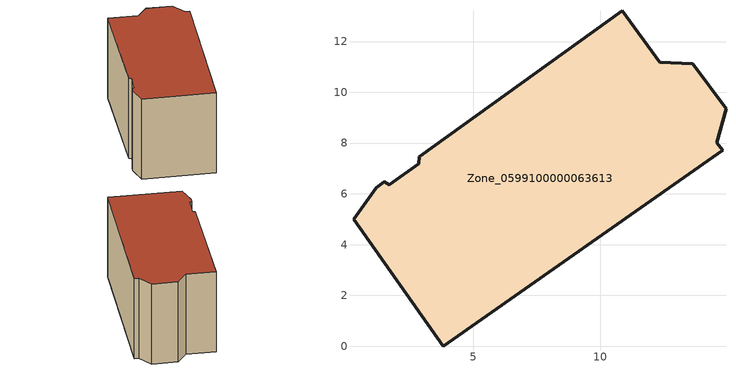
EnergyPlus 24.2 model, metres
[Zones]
Zone_0599100000063613
 floor ground (C_G): 2.85,7.18 2.87,7.46 10.88,13.21 12.35,11.18 13.65,11.13 14.96,9.35 14.6,8.01 14.83,7.72 3.82,0 0.28,5 1.18,6.25 1.49,6.47 1.7,6.36 z0
 wall outside (C_F): 0.28,5 3.82,0 14.83,7.72 14.6,8.01 14.96,9.35 13.65,11.13 12.35,11.18 10.88,13.21 2.87,7.46 2.85,7.18 1.7,6.36 1.49,6.47 1.18,6.25 0.28,5 z0:7.52
 roof outside (C_R): 2.87,7.46 2.85,7.18 1.7,6.36 1.49,6.47 1.18,6.25 0.28,5 3.82,0 14.83,7.72 14.6,8.01 14.96,9.35 13.65,11.13 12.35,11.18 10.88,13.21 z7.52
[BUILDING]
Pand.0599100000063613: North Axis=0; Terrain=City; Loads Convergence Tolerance Value=0.04; Temperature Convergence Tolerance Value=0.4; Solar Distribution=FullExterior; Maximum Number of Warmup Days=25; Minimum Number of Warmup Days=1
[Site:Location]
Rotterdam.The.Hague.AP_ZH_NLD Design_Conditions: Latitude=51.96; Longitude=4.45; Time Zone=1; Elevation=-4.5
[SITE:GROUNDTEMPERATURE:BUILDINGSURFACE]
18, 18, 18, 18, 18, 18, 18, 18, 18, 18, 18, 18
[MATERIAL] Thermal Absorptance=0.9; Solar Absorptance=0.7; Visible Absorptance=0.7
Name | Roughness | Thickness | Conductivity | Density | Specific Heat
G.D.1965 | MediumSmooth | 0.15 | 1 | 540 | 1210
F.D.1965 | Rough | 0.3 | 0.857143 | 1920 | 840
R.D.1965 | MediumRough | 0.2 | 0.08 | 1500 | 1000
[CONSTRUCTION]
C_G: G.D.1965
C_F: F.D.1965
C_R: R.D.1965
[ZONE]
Zone_0599100000063613: Type=1; Multiplier=1; Ceiling Height=Autocalculate; Volume=Autocalculate; Floor Area=autocalculate; Part of Total Floor Area=Yes
[ZONEINFILTRATION:DESIGNFLOWRATE]
Infil_Zone_0599100000063613: Zone or ZoneList or Space or SpaceList=Zone_0599100000063613; Schedule=AlwaysOn; Design Flow Rate Calculation Method=Flow/Area; Flow Rate per Floor Area=0.0042; Constant Term Coefficient=1; Temperature Term Coefficient=0; Velocity Term Coefficient=0; Velocity Squared Term Coefficient=0
[HVACTEMPLATE:ZONE:IDEALLOADSAIRSYSTEM]
Zone_0599100000063613: Maximum Heating Supply Air Temperature=50; Minimum Cooling Supply Air Temperature=13; Maximum Heating Supply Air Humidity Ratio=0.0156; Minimum Cooling Supply Air Humidity Ratio=0.0077; Heating Limit=NoLimit; Cooling Limit=NoLimit; Dehumidification Control Type=ConstantSensibleHeatRatio; Cooling Sensible Heat Ratio=0.7; Dehumidification Setpoint=60; Humidification Control Type=None; Humidification Setpoint=30; Outdoor Air Method=None; Outdoor Air Flow Rate per Person=0.00944; Outdoor Air Flow Rate per Zone Floor Area=0; Outdoor Air Flow Rate per Zone=0; Demand Controlled Ventilation Type=None; Outdoor Air Economizer Type=NoEconomizer; Heat Recovery Type=None; Sensible Heat Recovery Effectiveness=0.7; Latent Heat Recovery Effectiveness=0.65
[ZONECONTROL:THERMOSTAT]
ThermostatControl_Zone_0599100000063613: Zone or ZoneList=Zone_0599100000063613; Control Type Schedule=DualSetpointControlType; Control 1=Thermostat_Zone_0599100000063613; Temperature Difference Between Cutout And Setpoint=0
[THERMOSTATSETPOINT:DUALSETPOINT]
Thermostat_Zone_0599100000063613: Heating Setpoint Temperature Schedule=HeatingSetpoint_Zone_0599100000063613; Cooling Setpoint Temperature Schedule=CoolingSetpoint_Zone_0599100000063613
[SCHEDULE:COMPACT]
HeatingSetpoint_Zone_0599100000063613: Through: 12/31, For: AllDays, Until: 24:00, 21
CoolingSetpoint_Zone_0599100000063613: Through: 12/31, For: AllDays, Until: 24:00, 24
DualSetpointControlType: Through: 12/31, For: AllDays, Until: 24:00, 4
AlwaysOn: Through: 12/31, For: AllDays, Until: 24:00, 1
